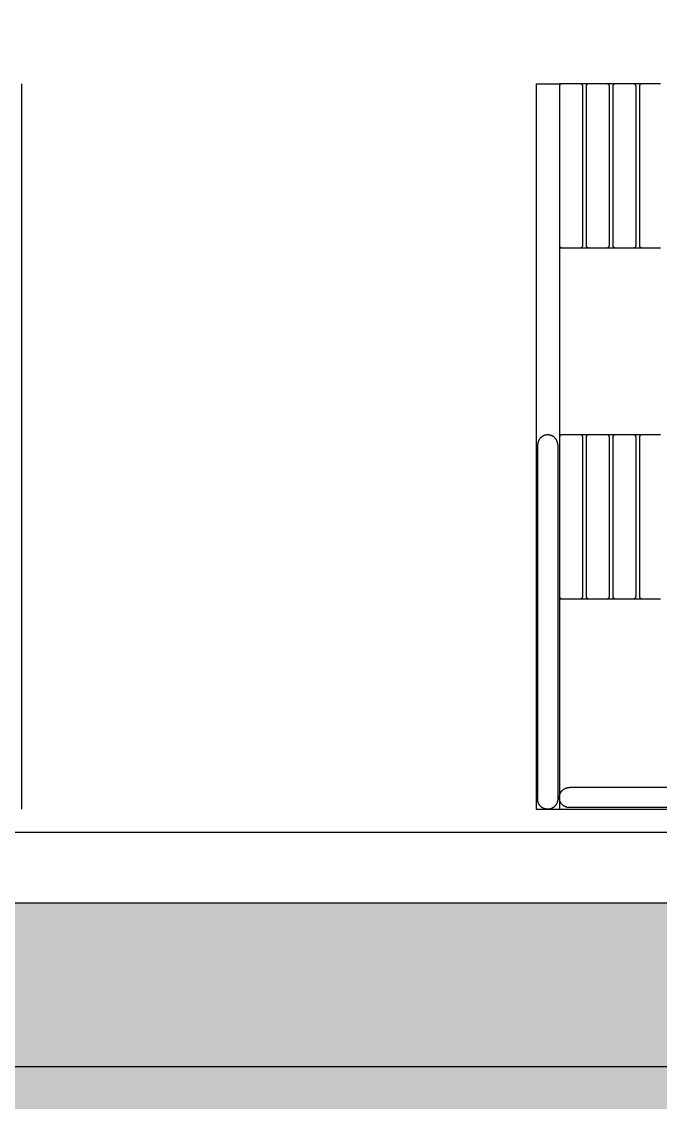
# Model space of a CAD drawing. Header units: millimetres. Extents: x -58335 to 291665, y -66693 to 213307.
# Drawn here: x 178304 to 179670, y -17328 to -15019 of the extents above; entities that cross this region are included whole.
import ezdxf

# ---------------------------------------------------------------- set-up
doc = ezdxf.new("R2010")
doc.units = ezdxf.units.MM
doc.header["$LTSCALE"] = 1000
for name, color, linetype in [('X-SITE$0$-MY-계획선', 253, 'Continuous'), ('X-SITE$0$-MY-녹지', 254, 'Continuous'), ('X-SITE$0$-MY-보조선', 253, 'Continuous'), ('X-SITE$0$-MY-시설선', 254, 'Continuous'), ('X-SITE$0$-MY-시설선 wood', 254, 'Continuous')]:
    doc.layers.add(name, color=color, linetype=linetype)
doc.linetypes.add('X-SITE$0$FENCELINE1', pattern='A,6.35,-2.54,[133,ltypeshp.shx,S=2.54,R=0,X=-2.54,Y=0],-2.54,25.4', length=36.83)
pattern_1 = [(0, (-29382.5, 14650.24), (317.5, 317.5), [158.75, -476.25]), (90, (-29303.13, 14570.87), (-317.5, 317.5), [158.75, -476.25])]

# ---------------------------------------------------------------- blocks, each defined once
blk = doc.blocks.new('X-SITE$0$GPSP-100')
at = {"layer": 'X-SITE$0$-MY-시설선'}
for points in [[(2724.2, 0), (2740.8, 0)], [(2781.2, 0), (2797.8, 0)], [(2838.2, 0), (2854.8, 0)], [(2895.2, 0), (2900, 0)], [(-2950, 0), (-2950, -750)], [(2950, 0), (2900, 0)], [(2900, 0), (2900, -4.8)], [(2950, 0), (2950, -750)], [(2900, -345.2), (2900, -350)], [(2740.8, -350), (2724.2, -350)], [(2797.8, -350), (2781.2, -350)], [(2854.8, -350), (2838.2, -350)], [(2900, -350), (2895.2, -350)], [(2900, -350), (2900, -750)], [(-2950, -750), (-2950, -1550)], [(2724.2, -750), (2740.8, -750)], [(2781.2, -750), (2797.8, -750)], [(2838.2, -750), (2854.8, -750)], [(2895.2, -750), (2900, -750)], [(2900, -750), (2900, -754.8)], [(2903.5, -771.5), (2903.5, -771), (2903.5, -770.5), (2903.5, -770.1), (2903.6, -769.6), (2903.6, -769.1), (2903.7, -768.6), (2903.8, -768.1), (2903.9, -767.6), (2904, -767.1), (2904.1, -766.6), (2904.2, -766.1), (2904.3, -765.6), (2904.5, -765.1), (2904.6, -764.6), (2904.8, -764.1), (2905, -763.6), (2905.2, -763.1), (2905.4, -762.6), (2905.7, -762.1), (2905.9, -761.6), (2906.1, -761.2), (2906.4, -760.7), (2906.7, -760.2), (2907, -759.8), (2907.3, -759.3), (2907.6, -758.8), (2907.9, -758.4), (2908.3, -758), (2908.6, -757.5), (2909, -757.1), (2909.4, -756.7), (2909.8, -756.3), (2910.2, -755.9), (2910.6, -755.6), (2911, -755.2), (2911.4, -754.8), (2911.9, -754.5), (2912.3, -754.2), (2912.7, -753.8), (2913.2, -753.5), (2913.7, -753.2), (2914.1, -752.9), (2914.6, -752.7), (2915.1, -752.4), (2915.6, -752.2), (2916.1, -751.9), (2916.5, -751.7), (2917, -751.5), (2917.5, -751.3), (2918, -751.2), (2918.5, -751), (2919, -750.8), (2919.5, -750.7), (2920, -750.6), (2920.5, -750.5), (2921, -750.4), (2921.5, -750.3), (2922, -750.2), (2922.5, -750.1), (2923, -750.1), (2923.5, -750.1), (2924, -750), (2924.5, -750), (2924.9, -750)], [(2925.5, -750), (2925.9, -750), (2926.4, -750), (2926.9, -750.1), (2927.4, -750.1), (2927.9, -750.2), (2928.4, -750.3), (2928.8, -750.3), (2929.3, -750.4), (2929.8, -750.5), (2930.3, -750.7), (2930.8, -750.8), (2931.3, -750.9), (2931.8, -751.1), (2932.3, -751.3), (2932.8, -751.5), (2933.3, -751.6), (2933.7, -751.9), (2934.2, -752.1), (2934.7, -752.3), (2935.2, -752.6), (2935.6, -752.8), (2936.1, -753.1), (2936.6, -753.4), (2937, -753.7), (2937.5, -754), (2937.9, -754.3), (2938.3, -754.6), (2938.8, -755), (2939.2, -755.3), (2939.6, -755.7), (2940, -756.1), (2940.4, -756.5), (2940.7, -756.9), (2941.1, -757.3), (2941.5, -757.7), (2941.8, -758.1), (2942.2, -758.5), (2942.5, -759), (2942.8, -759.4), (2943.1, -759.9), (2943.4, -760.3), (2943.6, -760.8), (2943.9, -761.3), (2944.2, -761.7), (2944.4, -762.2), (2944.6, -762.7), (2944.8, -763.2), (2945, -763.7), (2945.2, -764.2), (2945.4, -764.7), (2945.5, -765.2), (2945.7, -765.7), (2945.8, -766.2), (2945.9, -766.6), (2946.1, -767.1), (2946.1, -767.6), (2946.2, -768.1), (2946.3, -768.6), (2946.4, -769.1), (2946.4, -769.6), (2946.5, -770.1), (2946.5, -770.6), (2946.5, -771), (2946.5, -771.5)], [(2950, -750), (2950, -1550)], [(2903.5, -771.5), (2903.5, -771.5), (2903.5, -773.2), (2903.5, -778.5), (2903.5, -871.5)], [(2946.5, -771.5), (2946.5, -871.5)], [(2903.5, -871.5), (2903.5, -1428.5)], [(2946.5, -871.5), (2946.5, -1428.5)], [(2740.8, -1100), (2724.2, -1100)], [(2797.8, -1100), (2781.2, -1100)], [(2854.8, -1100), (2838.2, -1100)], [(2900, -1100), (2895.2, -1100)], [(2900, -1095.2), (2900, -1100)], [(2900, -1100), (2900, -1524.5)], [(2903.5, -1428.5), (2903.5, -1526.8), (2903.5, -1528.1), (2903.5, -1528.5), (2903.5, -1528.5)], [(2946.5, -1428.5), (2946.5, -1528.5)], [(1771.5, -1503.5), (2778.5, -1503.5)], [(2778.5, -1503.5), (2878.5, -1503.5)], [(2878.5, -1546.5), (2879, -1546.5), (2879.5, -1546.5), (2879.9, -1546.5), (2880.4, -1546.4), (2880.9, -1546.4), (2881.4, -1546.3), (2881.9, -1546.2), (2882.4, -1546.1), (2882.9, -1546), (2883.4, -1545.9), (2883.9, -1545.8), (2884.4, -1545.7), (2884.9, -1545.5), (2885.4, -1545.4), (2885.9, -1545.2), (2886.4, -1545), (2886.9, -1544.8), (2887.4, -1544.6), (2887.9, -1544.3), (2888.4, -1544.1), (2888.9, -1543.8), (2889.3, -1543.6), (2889.8, -1543.3), (2890.3, -1543), (2890.7, -1542.7), (2891.2, -1542.4), (2891.6, -1542), (2892.1, -1541.7), (2892.5, -1541.3), (2892.9, -1541), (2893.3, -1540.6), (2893.7, -1540.2), (2894.1, -1539.8), (2894.5, -1539.4), (2894.8, -1539), (2895.2, -1538.6), (2895.5, -1538.1), (2895.9, -1537.7), (2896.2, -1537.2), (2896.5, -1536.8), (2896.8, -1536.3), (2897.1, -1535.8), (2897.3, -1535.4), (2897.6, -1534.9), (2897.8, -1534.4), (2898.1, -1533.9), (2898.3, -1533.4), (2898.5, -1532.9), (2898.7, -1532.4), (2898.9, -1531.9), (2899, -1531.4), (2899.2, -1530.9), (2899.3, -1530.4), (2899.4, -1529.9), (2899.5, -1529.4), (2899.6, -1528.9), (2899.7, -1528.4), (2899.8, -1527.9), (2899.9, -1527.4), (2899.9, -1526.9), (2900, -1526.4), (2900, -1526), (2900, -1525.5), (2900, -1525), (2900, -1524.5), (2900, -1524), (2900, -1523.6), (2899.9, -1523.1), (2899.9, -1522.6), (2899.8, -1522.1), (2899.7, -1521.6), (2899.6, -1521.1), (2899.5, -1520.6), (2899.4, -1520.1), (2899.3, -1519.6), (2899.2, -1519.1), (2899, -1518.6), (2898.9, -1518.1), (2898.7, -1517.6), (2898.5, -1517.1), (2898.3, -1516.6), (2898.1, -1516.1), (2897.8, -1515.6), (2897.6, -1515.1), (2897.3, -1514.6), (2897.1, -1514.2), (2896.8, -1513.7), (2896.5, -1513.2), (2896.2, -1512.8), (2895.9, -1512.3), (2895.5, -1511.9), (2895.2, -1511.4), (2894.8, -1511), (2894.5, -1510.6), (2894.1, -1510.2), (2893.7, -1509.8), (2893.3, -1509.4), (2892.9, -1509), (2892.5, -1508.7), (2892.1, -1508.3), (2891.6, -1508), (2891.2, -1507.6), (2890.7, -1507.3), (2890.3, -1507), (2889.8, -1506.7), (2889.3, -1506.4), (2888.9, -1506.2), (2888.4, -1505.9), (2887.9, -1505.7), (2887.4, -1505.4), (2886.9, -1505.2), (2886.4, -1505), (2885.9, -1504.8), (2885.4, -1504.6), (2884.9, -1504.5), (2884.4, -1504.3), (2883.9, -1504.2), (2883.4, -1504.1), (2882.9, -1504), (2882.4, -1503.9), (2881.9, -1503.8), (2881.4, -1503.7), (2880.9, -1503.6), (2880.4, -1503.6), (2879.9, -1503.5), (2879.5, -1503.5), (2879, -1503.5), (2878.5, -1503.5)], [(1771.5, -1546.5), (2778.5, -1546.5)], [(2778.5, -1546.5), (2876.8, -1546.5), (2878.1, -1546.5), (2878.5, -1546.5), (2878.5, -1546.5)], [(2900, -1525.5), (2900, -1550)], [(2903.5, -1528.5), (2903.5, -1529), (2903.5, -1529.5), (2903.5, -1529.9), (2903.6, -1530.4), (2903.6, -1530.9), (2903.7, -1531.4), (2903.8, -1531.9), (2903.9, -1532.4), (2904, -1532.9), (2904.1, -1533.4), (2904.2, -1533.9), (2904.3, -1534.4), (2904.5, -1534.9), (2904.6, -1535.4), (2904.8, -1535.9), (2905, -1536.4), (2905.2, -1536.9), (2905.4, -1537.4), (2905.7, -1537.9), (2905.9, -1538.4), (2906.2, -1538.9), (2906.4, -1539.3), (2906.7, -1539.8), (2907, -1540.3), (2907.3, -1540.7), (2907.6, -1541.2), (2908, -1541.6), (2908.3, -1542.1), (2908.7, -1542.5), (2909, -1542.9), (2909.4, -1543.3), (2909.8, -1543.7), (2910.2, -1544.1), (2910.6, -1544.5), (2911, -1544.8), (2911.4, -1545.2), (2911.9, -1545.5), (2912.3, -1545.9), (2912.8, -1546.2), (2913.2, -1546.5), (2913.7, -1546.8), (2914.2, -1547.1), (2914.6, -1547.3), (2915.1, -1547.6), (2915.6, -1547.8), (2916.1, -1548.1), (2916.6, -1548.3), (2917.1, -1548.5), (2917.6, -1548.7), (2918.1, -1548.9), (2918.6, -1549), (2919.1, -1549.2), (2919.6, -1549.3), (2920.1, -1549.4), (2920.6, -1549.5), (2921.1, -1549.6), (2921.6, -1549.7), (2922.1, -1549.8), (2922.6, -1549.9), (2923.1, -1549.9), (2923.6, -1550), (2924, -1550), (2924.5, -1550), (2925, -1550), (2925.5, -1550), (2926, -1550), (2926.4, -1550), (2926.9, -1549.9), (2927.4, -1549.9), (2927.9, -1549.8), (2928.4, -1549.7), (2928.9, -1549.6), (2929.4, -1549.5), (2929.9, -1549.4), (2930.4, -1549.3), (2930.9, -1549.2), (2931.4, -1549), (2931.9, -1548.9), (2932.4, -1548.7), (2932.9, -1548.5), (2933.4, -1548.3), (2933.9, -1548.1), (2934.4, -1547.8), (2934.9, -1547.6), (2935.4, -1547.3), (2935.8, -1547.1), (2936.3, -1546.8), (2936.8, -1546.5), (2937.2, -1546.2), (2937.7, -1545.9), (2938.1, -1545.5), (2938.6, -1545.2), (2939, -1544.8), (2939.4, -1544.5), (2939.8, -1544.1), (2940.2, -1543.7), (2940.6, -1543.3), (2941, -1542.9), (2941.3, -1542.5), (2941.7, -1542.1), (2942, -1541.6), (2942.4, -1541.2), (2942.7, -1540.7), (2943, -1540.3), (2943.3, -1539.8), (2943.6, -1539.3), (2943.8, -1538.9), (2944.1, -1538.4), (2944.3, -1537.9), (2944.6, -1537.4), (2944.8, -1536.9), (2945, -1536.4), (2945.2, -1535.9), (2945.4, -1535.4), (2945.5, -1534.9), (2945.7, -1534.4), (2945.8, -1533.9), (2945.9, -1533.4), (2946, -1532.9), (2946.1, -1532.4), (2946.2, -1531.9), (2946.3, -1531.4), (2946.4, -1530.9), (2946.4, -1530.4), (2946.5, -1529.9), (2946.5, -1529.5), (2946.5, -1529), (2946.5, -1528.5)], [(2900, -1550), (400, -1550)], [(2924.5, -1550), (2900, -1550)], [(2950, -1550), (2925.5, -1550)]]:
    blk.add_lwpolyline(points, dxfattribs=at)
at = {"layer": 'X-SITE$0$-MY-시설선 wood'}
for points in [[(2684, 0), (2724, 0)], [(2724, 0), (2724.1, 0), (2724.2, 0), (2724.3, 0), (2724.4, 0), (2724.6, 0), (2724.7, 0), (2724.8, -0.1), (2724.9, -0.1), (2725, -0.1), (2725.1, -0.1), (2725.3, -0.2), (2725.4, -0.2), (2725.5, -0.2), (2725.6, -0.3), (2725.7, -0.3), (2725.8, -0.4), (2726, -0.4), (2726.1, -0.4), (2726.2, -0.5), (2726.3, -0.6), (2726.4, -0.6), (2726.5, -0.7), (2726.6, -0.7), (2726.7, -0.8), (2726.8, -0.9), (2726.9, -1), (2727.1, -1), (2727.2, -1.1), (2727.3, -1.2), (2727.3, -1.3), (2727.4, -1.4), (2727.5, -1.5), (2727.6, -1.6), (2727.7, -1.7), (2727.8, -1.7), (2727.9, -1.8), (2728, -1.9), (2728, -2.1), (2728.1, -2.2), (2728.2, -2.3), (2728.3, -2.4), (2728.3, -2.5), (2728.4, -2.6), (2728.4, -2.7), (2728.5, -2.8), (2728.6, -2.9), (2728.6, -3), (2728.6, -3.2), (2728.7, -3.3), (2728.7, -3.4), (2728.8, -3.5), (2728.8, -3.6), (2728.8, -3.7), (2728.9, -3.9), (2728.9, -4), (2728.9, -4.1), (2728.9, -4.2), (2729, -4.3), (2729, -4.4), (2729, -4.6), (2729, -4.7), (2729, -4.8), (2729, -4.9), (2729, -5)], [(2736, -5), (2736, -4.9), (2736, -4.8), (2736, -4.7), (2736, -4.6), (2736, -4.4), (2736, -4.3), (2736.1, -4.2), (2736.1, -4.1), (2736.1, -4), (2736.1, -3.9), (2736.2, -3.7), (2736.2, -3.6), (2736.2, -3.5), (2736.3, -3.4), (2736.3, -3.3), (2736.4, -3.2), (2736.4, -3), (2736.4, -2.9), (2736.5, -2.8), (2736.6, -2.7), (2736.6, -2.6), (2736.7, -2.5), (2736.7, -2.4), (2736.8, -2.3), (2736.9, -2.2), (2737, -2.1), (2737, -1.9), (2737.1, -1.8), (2737.2, -1.7), (2737.3, -1.7), (2737.4, -1.6), (2737.5, -1.5), (2737.6, -1.4), (2737.7, -1.3), (2737.7, -1.2), (2737.8, -1.1), (2737.9, -1), (2738.1, -1), (2738.2, -0.9), (2738.3, -0.8), (2738.4, -0.7), (2738.5, -0.7), (2738.6, -0.6), (2738.7, -0.6), (2738.8, -0.5), (2738.9, -0.4), (2739, -0.4), (2739.2, -0.4), (2739.3, -0.3), (2739.4, -0.3), (2739.5, -0.2), (2739.6, -0.2), (2739.7, -0.2), (2739.9, -0.1), (2740, -0.1), (2740.1, -0.1), (2740.2, -0.1), (2740.3, 0), (2740.4, 0), (2740.6, 0), (2740.7, 0), (2740.8, 0), (2740.9, 0), (2741, 0)], [(2741, 0), (2781, 0)], [(2781, 0), (2781.1, 0), (2781.2, 0), (2781.3, 0), (2781.4, 0), (2781.6, 0), (2781.7, 0), (2781.8, -0.1), (2781.9, -0.1), (2782, -0.1), (2782.1, -0.1), (2782.3, -0.2), (2782.4, -0.2), (2782.5, -0.2), (2782.6, -0.3), (2782.7, -0.3), (2782.8, -0.4), (2783, -0.4), (2783.1, -0.4), (2783.2, -0.5), (2783.3, -0.6), (2783.4, -0.6), (2783.5, -0.7), (2783.6, -0.7), (2783.7, -0.8), (2783.8, -0.9), (2783.9, -1), (2784.1, -1), (2784.2, -1.1), (2784.3, -1.2), (2784.3, -1.3), (2784.4, -1.4), (2784.5, -1.5), (2784.6, -1.6), (2784.7, -1.7), (2784.8, -1.7), (2784.9, -1.8), (2785, -1.9), (2785, -2.1), (2785.1, -2.2), (2785.2, -2.3), (2785.3, -2.4), (2785.3, -2.5), (2785.4, -2.6), (2785.4, -2.7), (2785.5, -2.8), (2785.6, -2.9), (2785.6, -3), (2785.6, -3.2), (2785.7, -3.3), (2785.7, -3.4), (2785.8, -3.5), (2785.8, -3.6), (2785.8, -3.7), (2785.9, -3.9), (2785.9, -4), (2785.9, -4.1), (2785.9, -4.2), (2786, -4.3), (2786, -4.4), (2786, -4.6), (2786, -4.7), (2786, -4.8), (2786, -4.9), (2786, -5)], [(2793, -5), (2793, -4.9), (2793, -4.8), (2793, -4.7), (2793, -4.6), (2793, -4.4), (2793, -4.3), (2793.1, -4.2), (2793.1, -4.1), (2793.1, -4), (2793.1, -3.9), (2793.2, -3.7), (2793.2, -3.6), (2793.2, -3.5), (2793.3, -3.4), (2793.3, -3.3), (2793.4, -3.2), (2793.4, -3), (2793.4, -2.9), (2793.5, -2.8), (2793.6, -2.7), (2793.6, -2.6), (2793.7, -2.5), (2793.7, -2.4), (2793.8, -2.3), (2793.9, -2.2), (2794, -2.1), (2794, -1.9), (2794.1, -1.8), (2794.2, -1.7), (2794.3, -1.7), (2794.4, -1.6), (2794.5, -1.5), (2794.6, -1.4), (2794.7, -1.3), (2794.7, -1.2), (2794.8, -1.1), (2794.9, -1), (2795.1, -1), (2795.2, -0.9), (2795.3, -0.8), (2795.4, -0.7), (2795.5, -0.7), (2795.6, -0.6), (2795.7, -0.6), (2795.8, -0.5), (2795.9, -0.4), (2796, -0.4), (2796.2, -0.4), (2796.3, -0.3), (2796.4, -0.3), (2796.5, -0.2), (2796.6, -0.2), (2796.7, -0.2), (2796.9, -0.1), (2797, -0.1), (2797.1, -0.1), (2797.2, -0.1), (2797.3, 0), (2797.4, 0), (2797.6, 0), (2797.7, 0), (2797.8, 0), (2797.9, 0), (2798, 0)], [(2798, 0), (2838, 0)], [(2838, 0), (2838.1, 0), (2838.2, 0), (2838.3, 0), (2838.4, 0), (2838.6, 0), (2838.7, 0), (2838.8, -0.1), (2838.9, -0.1), (2839, -0.1), (2839.1, -0.1), (2839.3, -0.2), (2839.4, -0.2), (2839.5, -0.2), (2839.6, -0.3), (2839.7, -0.3), (2839.8, -0.4), (2840, -0.4), (2840.1, -0.4), (2840.2, -0.5), (2840.3, -0.6), (2840.4, -0.6), (2840.5, -0.7), (2840.6, -0.7), (2840.7, -0.8), (2840.8, -0.9), (2840.9, -1), (2841.1, -1), (2841.2, -1.1), (2841.3, -1.2), (2841.3, -1.3), (2841.4, -1.4), (2841.5, -1.5), (2841.6, -1.6), (2841.7, -1.7), (2841.8, -1.7), (2841.9, -1.8), (2842, -1.9), (2842, -2.1), (2842.1, -2.2), (2842.2, -2.3), (2842.3, -2.4), (2842.3, -2.5), (2842.4, -2.6), (2842.4, -2.7), (2842.5, -2.8), (2842.6, -2.9), (2842.6, -3), (2842.6, -3.2), (2842.7, -3.3), (2842.7, -3.4), (2842.8, -3.5), (2842.8, -3.6), (2842.8, -3.7), (2842.9, -3.9), (2842.9, -4), (2842.9, -4.1), (2842.9, -4.2), (2843, -4.3), (2843, -4.4), (2843, -4.6), (2843, -4.7), (2843, -4.8), (2843, -4.9), (2843, -5)], [(2850, -5), (2850, -4.9), (2850, -4.8), (2850, -4.7), (2850, -4.6), (2850, -4.4), (2850, -4.3), (2850.1, -4.2), (2850.1, -4.1), (2850.1, -4), (2850.1, -3.9), (2850.2, -3.7), (2850.2, -3.6), (2850.2, -3.5), (2850.3, -3.4), (2850.3, -3.3), (2850.4, -3.2), (2850.4, -3), (2850.4, -2.9), (2850.5, -2.8), (2850.6, -2.7), (2850.6, -2.6), (2850.7, -2.5), (2850.7, -2.4), (2850.8, -2.3), (2850.9, -2.2), (2851, -2.1), (2851, -1.9), (2851.1, -1.8), (2851.2, -1.7), (2851.3, -1.7), (2851.4, -1.6), (2851.5, -1.5), (2851.6, -1.4), (2851.7, -1.3), (2851.7, -1.2), (2851.8, -1.1), (2851.9, -1), (2852.1, -1), (2852.2, -0.9), (2852.3, -0.8), (2852.4, -0.7), (2852.5, -0.7), (2852.6, -0.6), (2852.7, -0.6), (2852.8, -0.5), (2852.9, -0.4), (2853, -0.4), (2853.2, -0.4), (2853.3, -0.3), (2853.4, -0.3), (2853.5, -0.2), (2853.6, -0.2), (2853.7, -0.2), (2853.9, -0.1), (2854, -0.1), (2854.1, -0.1), (2854.2, -0.1), (2854.3, 0), (2854.4, 0), (2854.6, 0), (2854.7, 0), (2854.8, 0), (2854.9, 0), (2855, 0)], [(2855, 0), (2895, 0)], [(2895, 0), (2895.1, 0), (2895.2, 0), (2895.3, 0), (2895.4, 0), (2895.6, 0), (2895.7, 0), (2895.8, -0.1), (2895.9, -0.1), (2896, -0.1), (2896.1, -0.1), (2896.3, -0.2), (2896.4, -0.2), (2896.5, -0.2), (2896.6, -0.3), (2896.7, -0.3), (2896.8, -0.4), (2897, -0.4), (2897.1, -0.4), (2897.2, -0.5), (2897.3, -0.6), (2897.4, -0.6), (2897.5, -0.7), (2897.6, -0.7), (2897.7, -0.8), (2897.8, -0.9), (2897.9, -1), (2898.1, -1), (2898.2, -1.1), (2898.3, -1.2), (2898.3, -1.3), (2898.4, -1.4), (2898.5, -1.5), (2898.6, -1.6), (2898.7, -1.7), (2898.8, -1.7), (2898.9, -1.8), (2899, -1.9), (2899, -2.1), (2899.1, -2.2), (2899.2, -2.3), (2899.3, -2.4), (2899.3, -2.5), (2899.4, -2.6), (2899.4, -2.7), (2899.5, -2.8), (2899.6, -2.9), (2899.6, -3), (2899.6, -3.2), (2899.7, -3.3), (2899.7, -3.4), (2899.8, -3.5), (2899.8, -3.6), (2899.8, -3.7), (2899.9, -3.9), (2899.9, -4), (2899.9, -4.1), (2899.9, -4.2), (2900, -4.3), (2900, -4.4), (2900, -4.6), (2900, -4.7), (2900, -4.8), (2900, -4.9), (2900, -5)], [(2729, -5), (2729, -345)], [(2736, -345), (2736, -5)], [(2786, -5), (2786, -345)], [(2793, -345), (2793, -5)], [(2843, -5), (2843, -345)], [(2850, -345), (2850, -5)], [(2900, -5), (2900, -345)], [(2729, -345), (2729, -345.1), (2729, -345.2), (2729, -345.3), (2729, -345.4), (2729, -345.6), (2729, -345.7), (2728.9, -345.8), (2728.9, -345.9), (2728.9, -346), (2728.9, -346.1), (2728.8, -346.3), (2728.8, -346.4), (2728.8, -346.5), (2728.7, -346.6), (2728.7, -346.7), (2728.6, -346.8), (2728.6, -347), (2728.6, -347.1), (2728.5, -347.2), (2728.4, -347.3), (2728.4, -347.4), (2728.3, -347.5), (2728.3, -347.6), (2728.2, -347.7), (2728.1, -347.8), (2728, -347.9), (2728, -348.1), (2727.9, -348.2), (2727.8, -348.3), (2727.7, -348.3), (2727.6, -348.4), (2727.5, -348.5), (2727.4, -348.6), (2727.3, -348.7), (2727.3, -348.8), (2727.2, -348.9), (2727.1, -349), (2726.9, -349), (2726.8, -349.1), (2726.7, -349.2), (2726.6, -349.3), (2726.5, -349.3), (2726.4, -349.4), (2726.3, -349.4), (2726.2, -349.5), (2726.1, -349.6), (2726, -349.6), (2725.8, -349.6), (2725.7, -349.7), (2725.6, -349.7), (2725.5, -349.8), (2725.4, -349.8), (2725.3, -349.8), (2725.1, -349.9), (2725, -349.9), (2724.9, -349.9), (2724.8, -349.9), (2724.7, -350), (2724.6, -350), (2724.4, -350), (2724.3, -350), (2724.2, -350), (2724.1, -350), (2724, -350)], [(2741, -350), (2740.9, -350), (2740.8, -350), (2740.7, -350), (2740.6, -350), (2740.4, -350), (2740.3, -350), (2740.2, -349.9), (2740.1, -349.9), (2740, -349.9), (2739.9, -349.9), (2739.7, -349.8), (2739.6, -349.8), (2739.5, -349.8), (2739.4, -349.7), (2739.3, -349.7), (2739.2, -349.6), (2739, -349.6), (2738.9, -349.6), (2738.8, -349.5), (2738.7, -349.4), (2738.6, -349.4), (2738.5, -349.3), (2738.4, -349.3), (2738.3, -349.2), (2738.2, -349.1), (2738.1, -349), (2737.9, -349), (2737.8, -348.9), (2737.7, -348.8), (2737.7, -348.7), (2737.6, -348.6), (2737.5, -348.5), (2737.4, -348.4), (2737.3, -348.3), (2737.2, -348.3), (2737.1, -348.2), (2737, -348.1), (2737, -347.9), (2736.9, -347.8), (2736.8, -347.7), (2736.7, -347.6), (2736.7, -347.5), (2736.6, -347.4), (2736.6, -347.3), (2736.5, -347.2), (2736.4, -347.1), (2736.4, -347), (2736.4, -346.8), (2736.3, -346.7), (2736.3, -346.6), (2736.2, -346.5), (2736.2, -346.4), (2736.2, -346.3), (2736.1, -346.1), (2736.1, -346), (2736.1, -345.9), (2736.1, -345.8), (2736, -345.7), (2736, -345.6), (2736, -345.4), (2736, -345.3), (2736, -345.2), (2736, -345.1), (2736, -345)], [(2786, -345), (2786, -345.1), (2786, -345.2), (2786, -345.3), (2786, -345.4), (2786, -345.6), (2786, -345.7), (2785.9, -345.8), (2785.9, -345.9), (2785.9, -346), (2785.9, -346.1), (2785.8, -346.3), (2785.8, -346.4), (2785.8, -346.5), (2785.7, -346.6), (2785.7, -346.7), (2785.6, -346.8), (2785.6, -347), (2785.6, -347.1), (2785.5, -347.2), (2785.4, -347.3), (2785.4, -347.4), (2785.3, -347.5), (2785.3, -347.6), (2785.2, -347.7), (2785.1, -347.8), (2785, -347.9), (2785, -348.1), (2784.9, -348.2), (2784.8, -348.3), (2784.7, -348.3), (2784.6, -348.4), (2784.5, -348.5), (2784.4, -348.6), (2784.3, -348.7), (2784.3, -348.8), (2784.2, -348.9), (2784.1, -349), (2783.9, -349), (2783.8, -349.1), (2783.7, -349.2), (2783.6, -349.3), (2783.5, -349.3), (2783.4, -349.4), (2783.3, -349.4), (2783.2, -349.5), (2783.1, -349.6), (2783, -349.6), (2782.8, -349.6), (2782.7, -349.7), (2782.6, -349.7), (2782.5, -349.8), (2782.4, -349.8), (2782.3, -349.8), (2782.1, -349.9), (2782, -349.9), (2781.9, -349.9), (2781.8, -349.9), (2781.7, -350), (2781.6, -350), (2781.4, -350), (2781.3, -350), (2781.2, -350), (2781.1, -350), (2781, -350)], [(2798, -350), (2797.9, -350), (2797.8, -350), (2797.7, -350), (2797.6, -350), (2797.4, -350), (2797.3, -350), (2797.2, -349.9), (2797.1, -349.9), (2797, -349.9), (2796.9, -349.9), (2796.7, -349.8), (2796.6, -349.8), (2796.5, -349.8), (2796.4, -349.7), (2796.3, -349.7), (2796.2, -349.6), (2796, -349.6), (2795.9, -349.6), (2795.8, -349.5), (2795.7, -349.4), (2795.6, -349.4), (2795.5, -349.3), (2795.4, -349.3), (2795.3, -349.2), (2795.2, -349.1), (2795.1, -349), (2794.9, -349), (2794.8, -348.9), (2794.7, -348.8), (2794.7, -348.7), (2794.6, -348.6), (2794.5, -348.5), (2794.4, -348.4), (2794.3, -348.3), (2794.2, -348.3), (2794.1, -348.2), (2794, -348.1), (2794, -347.9), (2793.9, -347.8), (2793.8, -347.7), (2793.7, -347.6), (2793.7, -347.5), (2793.6, -347.4), (2793.6, -347.3), (2793.5, -347.2), (2793.4, -347.1), (2793.4, -347), (2793.4, -346.8), (2793.3, -346.7), (2793.3, -346.6), (2793.2, -346.5), (2793.2, -346.4), (2793.2, -346.3), (2793.1, -346.1), (2793.1, -346), (2793.1, -345.9), (2793.1, -345.8), (2793, -345.7), (2793, -345.6), (2793, -345.4), (2793, -345.3), (2793, -345.2), (2793, -345.1), (2793, -345)], [(2843, -345), (2843, -345.1), (2843, -345.2), (2843, -345.3), (2843, -345.4), (2843, -345.6), (2843, -345.7), (2842.9, -345.8), (2842.9, -345.9), (2842.9, -346), (2842.9, -346.1), (2842.8, -346.3), (2842.8, -346.4), (2842.8, -346.5), (2842.7, -346.6), (2842.7, -346.7), (2842.6, -346.8), (2842.6, -347), (2842.6, -347.1), (2842.5, -347.2), (2842.4, -347.3), (2842.4, -347.4), (2842.3, -347.5), (2842.3, -347.6), (2842.2, -347.7), (2842.1, -347.8), (2842, -347.9), (2842, -348.1), (2841.9, -348.2), (2841.8, -348.3), (2841.7, -348.3), (2841.6, -348.4), (2841.5, -348.5), (2841.4, -348.6), (2841.3, -348.7), (2841.3, -348.8), (2841.2, -348.9), (2841.1, -349), (2840.9, -349), (2840.8, -349.1), (2840.7, -349.2), (2840.6, -349.3), (2840.5, -349.3), (2840.4, -349.4), (2840.3, -349.4), (2840.2, -349.5), (2840.1, -349.6), (2840, -349.6), (2839.8, -349.6), (2839.7, -349.7), (2839.6, -349.7), (2839.5, -349.8), (2839.4, -349.8), (2839.3, -349.8), (2839.1, -349.9), (2839, -349.9), (2838.9, -349.9), (2838.8, -349.9), (2838.7, -350), (2838.6, -350), (2838.4, -350), (2838.3, -350), (2838.2, -350), (2838.1, -350), (2838, -350)], [(2855, -350), (2854.9, -350), (2854.8, -350), (2854.7, -350), (2854.6, -350), (2854.4, -350), (2854.3, -350), (2854.2, -349.9), (2854.1, -349.9), (2854, -349.9), (2853.9, -349.9), (2853.7, -349.8), (2853.6, -349.8), (2853.5, -349.8), (2853.4, -349.7), (2853.3, -349.7), (2853.2, -349.6), (2853, -349.6), (2852.9, -349.6), (2852.8, -349.5), (2852.7, -349.4), (2852.6, -349.4), (2852.5, -349.3), (2852.4, -349.3), (2852.3, -349.2), (2852.2, -349.1), (2852.1, -349), (2851.9, -349), (2851.8, -348.9), (2851.7, -348.8), (2851.7, -348.7), (2851.6, -348.6), (2851.5, -348.5), (2851.4, -348.4), (2851.3, -348.3), (2851.2, -348.3), (2851.1, -348.2), (2851, -348.1), (2851, -347.9), (2850.9, -347.8), (2850.8, -347.7), (2850.7, -347.6), (2850.7, -347.5), (2850.6, -347.4), (2850.6, -347.3), (2850.5, -347.2), (2850.4, -347.1), (2850.4, -347), (2850.4, -346.8), (2850.3, -346.7), (2850.3, -346.6), (2850.2, -346.5), (2850.2, -346.4), (2850.2, -346.3), (2850.1, -346.1), (2850.1, -346), (2850.1, -345.9), (2850.1, -345.8), (2850, -345.7), (2850, -345.6), (2850, -345.4), (2850, -345.3), (2850, -345.2), (2850, -345.1), (2850, -345)], [(2900, -345), (2900, -345.1), (2900, -345.2), (2900, -345.3), (2900, -345.4), (2900, -345.6), (2900, -345.7), (2899.9, -345.8), (2899.9, -345.9), (2899.9, -346), (2899.9, -346.1), (2899.8, -346.3), (2899.8, -346.4), (2899.8, -346.5), (2899.7, -346.6), (2899.7, -346.7), (2899.6, -346.8), (2899.6, -347), (2899.6, -347.1), (2899.5, -347.2), (2899.4, -347.3), (2899.4, -347.4), (2899.3, -347.5), (2899.3, -347.6), (2899.2, -347.7), (2899.1, -347.8), (2899, -347.9), (2899, -348.1), (2898.9, -348.2), (2898.8, -348.3), (2898.7, -348.3), (2898.6, -348.4), (2898.5, -348.5), (2898.4, -348.6), (2898.3, -348.7), (2898.3, -348.8), (2898.2, -348.9), (2898.1, -349), (2897.9, -349), (2897.8, -349.1), (2897.7, -349.2), (2897.6, -349.3), (2897.5, -349.3), (2897.4, -349.4), (2897.3, -349.4), (2897.2, -349.5), (2897.1, -349.6), (2897, -349.6), (2896.8, -349.6), (2896.7, -349.7), (2896.6, -349.7), (2896.5, -349.8), (2896.4, -349.8), (2896.3, -349.8), (2896.1, -349.9), (2896, -349.9), (2895.9, -349.9), (2895.8, -349.9), (2895.7, -350), (2895.6, -350), (2895.4, -350), (2895.3, -350), (2895.2, -350), (2895.1, -350), (2895, -350)], [(2724, -350), (2684, -350)], [(2781, -350), (2741, -350)], [(2838, -350), (2798, -350)], [(2895, -350), (2855, -350)], [(2684, -750), (2724, -750)], [(2724, -750), (2724.1, -750), (2724.2, -750), (2724.3, -750), (2724.4, -750), (2724.6, -750), (2724.7, -750), (2724.8, -750.1), (2724.9, -750.1), (2725, -750.1), (2725.1, -750.1), (2725.3, -750.2), (2725.4, -750.2), (2725.5, -750.2), (2725.6, -750.3), (2725.7, -750.3), (2725.8, -750.4), (2726, -750.4), (2726.1, -750.4), (2726.2, -750.5), (2726.3, -750.6), (2726.4, -750.6), (2726.5, -750.7), (2726.6, -750.7), (2726.7, -750.8), (2726.8, -750.9), (2726.9, -751), (2727.1, -751), (2727.2, -751.1), (2727.3, -751.2), (2727.3, -751.3), (2727.4, -751.4), (2727.5, -751.5), (2727.6, -751.6), (2727.7, -751.7), (2727.8, -751.7), (2727.9, -751.8), (2728, -751.9), (2728, -752.1), (2728.1, -752.2), (2728.2, -752.3), (2728.3, -752.4), (2728.3, -752.5), (2728.4, -752.6), (2728.4, -752.7), (2728.5, -752.8), (2728.6, -752.9), (2728.6, -753), (2728.6, -753.2), (2728.7, -753.3), (2728.7, -753.4), (2728.8, -753.5), (2728.8, -753.6), (2728.8, -753.7), (2728.9, -753.9), (2728.9, -754), (2728.9, -754.1), (2728.9, -754.2), (2729, -754.3), (2729, -754.4), (2729, -754.6), (2729, -754.7), (2729, -754.8), (2729, -754.9), (2729, -755)], [(2729, -755), (2729, -1095)], [(2736, -755), (2736, -754.9), (2736, -754.8), (2736, -754.7), (2736, -754.6), (2736, -754.4), (2736, -754.3), (2736.1, -754.2), (2736.1, -754.1), (2736.1, -754), (2736.1, -753.9), (2736.2, -753.7), (2736.2, -753.6), (2736.2, -753.5), (2736.3, -753.4), (2736.3, -753.3), (2736.4, -753.2), (2736.4, -753), (2736.4, -752.9), (2736.5, -752.8), (2736.6, -752.7), (2736.6, -752.6), (2736.7, -752.5), (2736.7, -752.4), (2736.8, -752.3), (2736.9, -752.2), (2737, -752.1), (2737, -751.9), (2737.1, -751.8), (2737.2, -751.7), (2737.3, -751.7), (2737.4, -751.6), (2737.5, -751.5), (2737.6, -751.4), (2737.7, -751.3), (2737.7, -751.2), (2737.8, -751.1), (2737.9, -751), (2738.1, -751), (2738.2, -750.9), (2738.3, -750.8), (2738.4, -750.7), (2738.5, -750.7), (2738.6, -750.6), (2738.7, -750.6), (2738.8, -750.5), (2738.9, -750.4), (2739, -750.4), (2739.2, -750.4), (2739.3, -750.3), (2739.4, -750.3), (2739.5, -750.2), (2739.6, -750.2), (2739.7, -750.2), (2739.9, -750.1), (2740, -750.1), (2740.1, -750.1), (2740.2, -750.1), (2740.3, -750), (2740.4, -750), (2740.6, -750), (2740.7, -750), (2740.8, -750), (2740.9, -750), (2741, -750)], [(2736, -1095), (2736, -755)], [(2741, -750), (2781, -750)], [(2781, -750), (2781.1, -750), (2781.2, -750), (2781.3, -750), (2781.4, -750), (2781.6, -750), (2781.7, -750), (2781.8, -750.1), (2781.9, -750.1), (2782, -750.1), (2782.1, -750.1), (2782.3, -750.2), (2782.4, -750.2), (2782.5, -750.2), (2782.6, -750.3), (2782.7, -750.3), (2782.8, -750.4), (2783, -750.4), (2783.1, -750.4), (2783.2, -750.5), (2783.3, -750.6), (2783.4, -750.6), (2783.5, -750.7), (2783.6, -750.7), (2783.7, -750.8), (2783.8, -750.9), (2783.9, -751), (2784.1, -751), (2784.2, -751.1), (2784.3, -751.2), (2784.3, -751.3), (2784.4, -751.4), (2784.5, -751.5), (2784.6, -751.6), (2784.7, -751.7), (2784.8, -751.7), (2784.9, -751.8), (2785, -751.9), (2785, -752.1), (2785.1, -752.2), (2785.2, -752.3), (2785.3, -752.4), (2785.3, -752.5), (2785.4, -752.6), (2785.4, -752.7), (2785.5, -752.8), (2785.6, -752.9), (2785.6, -753), (2785.6, -753.2), (2785.7, -753.3), (2785.7, -753.4), (2785.8, -753.5), (2785.8, -753.6), (2785.8, -753.7), (2785.9, -753.9), (2785.9, -754), (2785.9, -754.1), (2785.9, -754.2), (2786, -754.3), (2786, -754.4), (2786, -754.6), (2786, -754.7), (2786, -754.8), (2786, -754.9), (2786, -755)], [(2786, -755), (2786, -1095)], [(2793, -755), (2793, -754.9), (2793, -754.8), (2793, -754.7), (2793, -754.6), (2793, -754.4), (2793, -754.3), (2793.1, -754.2), (2793.1, -754.1), (2793.1, -754), (2793.1, -753.9), (2793.2, -753.7), (2793.2, -753.6), (2793.2, -753.5), (2793.3, -753.4), (2793.3, -753.3), (2793.4, -753.2), (2793.4, -753), (2793.4, -752.9), (2793.5, -752.8), (2793.6, -752.7), (2793.6, -752.6), (2793.7, -752.5), (2793.7, -752.4), (2793.8, -752.3), (2793.9, -752.2), (2794, -752.1), (2794, -751.9), (2794.1, -751.8), (2794.2, -751.7), (2794.3, -751.7), (2794.4, -751.6), (2794.5, -751.5), (2794.6, -751.4), (2794.7, -751.3), (2794.7, -751.2), (2794.8, -751.1), (2794.9, -751), (2795.1, -751), (2795.2, -750.9), (2795.3, -750.8), (2795.4, -750.7), (2795.5, -750.7), (2795.6, -750.6), (2795.7, -750.6), (2795.8, -750.5), (2795.9, -750.4), (2796, -750.4), (2796.2, -750.4), (2796.3, -750.3), (2796.4, -750.3), (2796.5, -750.2), (2796.6, -750.2), (2796.7, -750.2), (2796.9, -750.1), (2797, -750.1), (2797.1, -750.1), (2797.2, -750.1), (2797.3, -750), (2797.4, -750), (2797.6, -750), (2797.7, -750), (2797.8, -750), (2797.9, -750), (2798, -750)], [(2793, -1095), (2793, -755)], [(2798, -750), (2838, -750)], [(2838, -750), (2838.1, -750), (2838.2, -750), (2838.3, -750), (2838.4, -750), (2838.6, -750), (2838.7, -750), (2838.8, -750.1), (2838.9, -750.1), (2839, -750.1), (2839.1, -750.1), (2839.3, -750.2), (2839.4, -750.2), (2839.5, -750.2), (2839.6, -750.3), (2839.7, -750.3), (2839.8, -750.4), (2840, -750.4), (2840.1, -750.4), (2840.2, -750.5), (2840.3, -750.6), (2840.4, -750.6), (2840.5, -750.7), (2840.6, -750.7), (2840.7, -750.8), (2840.8, -750.9), (2840.9, -751), (2841.1, -751), (2841.2, -751.1), (2841.3, -751.2), (2841.3, -751.3), (2841.4, -751.4), (2841.5, -751.5), (2841.6, -751.6), (2841.7, -751.7), (2841.8, -751.7), (2841.9, -751.8), (2842, -751.9), (2842, -752.1), (2842.1, -752.2), (2842.2, -752.3), (2842.3, -752.4), (2842.3, -752.5), (2842.4, -752.6), (2842.4, -752.7), (2842.5, -752.8), (2842.6, -752.9), (2842.6, -753), (2842.6, -753.2), (2842.7, -753.3), (2842.7, -753.4), (2842.8, -753.5), (2842.8, -753.6), (2842.8, -753.7), (2842.9, -753.9), (2842.9, -754), (2842.9, -754.1), (2842.9, -754.2), (2843, -754.3), (2843, -754.4), (2843, -754.6), (2843, -754.7), (2843, -754.8), (2843, -754.9), (2843, -755)], [(2843, -755), (2843, -1095)], [(2850, -755), (2850, -754.9), (2850, -754.8), (2850, -754.7), (2850, -754.6), (2850, -754.4), (2850, -754.3), (2850.1, -754.2), (2850.1, -754.1), (2850.1, -754), (2850.1, -753.9), (2850.2, -753.7), (2850.2, -753.6), (2850.2, -753.5), (2850.3, -753.4), (2850.3, -753.3), (2850.4, -753.2), (2850.4, -753), (2850.4, -752.9), (2850.5, -752.8), (2850.6, -752.7), (2850.6, -752.6), (2850.7, -752.5), (2850.7, -752.4), (2850.8, -752.3), (2850.9, -752.2), (2851, -752.1), (2851, -751.9), (2851.1, -751.8), (2851.2, -751.7), (2851.3, -751.7), (2851.4, -751.6), (2851.5, -751.5), (2851.6, -751.4), (2851.7, -751.3), (2851.7, -751.2), (2851.8, -751.1), (2851.9, -751), (2852.1, -751), (2852.2, -750.9), (2852.3, -750.8), (2852.4, -750.7), (2852.5, -750.7), (2852.6, -750.6), (2852.7, -750.6), (2852.8, -750.5), (2852.9, -750.4), (2853, -750.4), (2853.2, -750.4), (2853.3, -750.3), (2853.4, -750.3), (2853.5, -750.2), (2853.6, -750.2), (2853.7, -750.2), (2853.9, -750.1), (2854, -750.1), (2854.1, -750.1), (2854.2, -750.1), (2854.3, -750), (2854.4, -750), (2854.6, -750), (2854.7, -750), (2854.8, -750), (2854.9, -750), (2855, -750)], [(2850, -1095), (2850, -755)], [(2855, -750), (2895, -750)], [(2895, -750), (2895.1, -750), (2895.2, -750), (2895.3, -750), (2895.4, -750), (2895.6, -750), (2895.7, -750), (2895.8, -750.1), (2895.9, -750.1), (2896, -750.1), (2896.1, -750.1), (2896.3, -750.2), (2896.4, -750.2), (2896.5, -750.2), (2896.6, -750.3), (2896.7, -750.3), (2896.8, -750.4), (2897, -750.4), (2897.1, -750.4), (2897.2, -750.5), (2897.3, -750.6), (2897.4, -750.6), (2897.5, -750.7), (2897.6, -750.7), (2897.7, -750.8), (2897.8, -750.9), (2897.9, -751), (2898.1, -751), (2898.2, -751.1), (2898.3, -751.2), (2898.3, -751.3), (2898.4, -751.4), (2898.5, -751.5), (2898.6, -751.6), (2898.7, -751.7), (2898.8, -751.7), (2898.9, -751.8), (2899, -751.9), (2899, -752.1), (2899.1, -752.2), (2899.2, -752.3), (2899.3, -752.4), (2899.3, -752.5), (2899.4, -752.6), (2899.4, -752.7), (2899.5, -752.8), (2899.6, -752.9), (2899.6, -753), (2899.6, -753.2), (2899.7, -753.3), (2899.7, -753.4), (2899.8, -753.5), (2899.8, -753.6), (2899.8, -753.7), (2899.9, -753.9), (2899.9, -754), (2899.9, -754.1), (2899.9, -754.2), (2900, -754.3), (2900, -754.4), (2900, -754.6), (2900, -754.7), (2900, -754.8), (2900, -754.9), (2900, -755)], [(2900, -755), (2900, -1095)], [(2724, -1100), (2684, -1100)], [(2729, -1095), (2729, -1095.1), (2729, -1095.2), (2729, -1095.3), (2729, -1095.4), (2729, -1095.6), (2729, -1095.7), (2728.9, -1095.8), (2728.9, -1095.9), (2728.9, -1096), (2728.9, -1096.1), (2728.8, -1096.3), (2728.8, -1096.4), (2728.8, -1096.5), (2728.7, -1096.6), (2728.7, -1096.7), (2728.6, -1096.8), (2728.6, -1097), (2728.6, -1097.1), (2728.5, -1097.2), (2728.4, -1097.3), (2728.4, -1097.4), (2728.3, -1097.5), (2728.3, -1097.6), (2728.2, -1097.7), (2728.1, -1097.8), (2728, -1097.9), (2728, -1098.1), (2727.9, -1098.2), (2727.8, -1098.3), (2727.7, -1098.3), (2727.6, -1098.4), (2727.5, -1098.5), (2727.4, -1098.6), (2727.3, -1098.7), (2727.3, -1098.8), (2727.2, -1098.9), (2727.1, -1099), (2726.9, -1099), (2726.8, -1099.1), (2726.7, -1099.2), (2726.6, -1099.3), (2726.5, -1099.3), (2726.4, -1099.4), (2726.3, -1099.4), (2726.2, -1099.5), (2726.1, -1099.6), (2726, -1099.6), (2725.8, -1099.6), (2725.7, -1099.7), (2725.6, -1099.7), (2725.5, -1099.8), (2725.4, -1099.8), (2725.3, -1099.8), (2725.1, -1099.9), (2725, -1099.9), (2724.9, -1099.9), (2724.8, -1099.9), (2724.7, -1100), (2724.6, -1100), (2724.4, -1100), (2724.3, -1100), (2724.2, -1100), (2724.1, -1100), (2724, -1100)], [(2741, -1100), (2740.9, -1100), (2740.8, -1100), (2740.7, -1100), (2740.6, -1100), (2740.4, -1100), (2740.3, -1100), (2740.2, -1099.9), (2740.1, -1099.9), (2740, -1099.9), (2739.9, -1099.9), (2739.7, -1099.8), (2739.6, -1099.8), (2739.5, -1099.8), (2739.4, -1099.7), (2739.3, -1099.7), (2739.2, -1099.6), (2739, -1099.6), (2738.9, -1099.6), (2738.8, -1099.5), (2738.7, -1099.4), (2738.6, -1099.4), (2738.5, -1099.3), (2738.4, -1099.3), (2738.3, -1099.2), (2738.2, -1099.1), (2738.1, -1099), (2737.9, -1099), (2737.8, -1098.9), (2737.7, -1098.8), (2737.7, -1098.7), (2737.6, -1098.6), (2737.5, -1098.5), (2737.4, -1098.4), (2737.3, -1098.3), (2737.2, -1098.3), (2737.1, -1098.2), (2737, -1098.1), (2737, -1097.9), (2736.9, -1097.8), (2736.8, -1097.7), (2736.7, -1097.6), (2736.7, -1097.5), (2736.6, -1097.4), (2736.6, -1097.3), (2736.5, -1097.2), (2736.4, -1097.1), (2736.4, -1097), (2736.4, -1096.8), (2736.3, -1096.7), (2736.3, -1096.6), (2736.2, -1096.5), (2736.2, -1096.4), (2736.2, -1096.3), (2736.1, -1096.1), (2736.1, -1096), (2736.1, -1095.9), (2736.1, -1095.8), (2736, -1095.7), (2736, -1095.6), (2736, -1095.4), (2736, -1095.3), (2736, -1095.2), (2736, -1095.1), (2736, -1095)], [(2781, -1100), (2741, -1100)], [(2786, -1095), (2786, -1095.1), (2786, -1095.2), (2786, -1095.3), (2786, -1095.4), (2786, -1095.6), (2786, -1095.7), (2785.9, -1095.8), (2785.9, -1095.9), (2785.9, -1096), (2785.9, -1096.1), (2785.8, -1096.3), (2785.8, -1096.4), (2785.8, -1096.5), (2785.7, -1096.6), (2785.7, -1096.7), (2785.6, -1096.8), (2785.6, -1097), (2785.6, -1097.1), (2785.5, -1097.2), (2785.4, -1097.3), (2785.4, -1097.4), (2785.3, -1097.5), (2785.3, -1097.6), (2785.2, -1097.7), (2785.1, -1097.8), (2785, -1097.9), (2785, -1098.1), (2784.9, -1098.2), (2784.8, -1098.3), (2784.7, -1098.3), (2784.6, -1098.4), (2784.5, -1098.5), (2784.4, -1098.6), (2784.3, -1098.7), (2784.3, -1098.8), (2784.2, -1098.9), (2784.1, -1099), (2783.9, -1099), (2783.8, -1099.1), (2783.7, -1099.2), (2783.6, -1099.3), (2783.5, -1099.3), (2783.4, -1099.4), (2783.3, -1099.4), (2783.2, -1099.5), (2783.1, -1099.6), (2783, -1099.6), (2782.8, -1099.6), (2782.7, -1099.7), (2782.6, -1099.7), (2782.5, -1099.8), (2782.4, -1099.8), (2782.3, -1099.8), (2782.1, -1099.9), (2782, -1099.9), (2781.9, -1099.9), (2781.8, -1099.9), (2781.7, -1100), (2781.6, -1100), (2781.4, -1100), (2781.3, -1100), (2781.2, -1100), (2781.1, -1100), (2781, -1100)], [(2798, -1100), (2797.9, -1100), (2797.8, -1100), (2797.7, -1100), (2797.6, -1100), (2797.4, -1100), (2797.3, -1100), (2797.2, -1099.9), (2797.1, -1099.9), (2797, -1099.9), (2796.9, -1099.9), (2796.7, -1099.8), (2796.6, -1099.8), (2796.5, -1099.8), (2796.4, -1099.7), (2796.3, -1099.7), (2796.2, -1099.6), (2796, -1099.6), (2795.9, -1099.6), (2795.8, -1099.5), (2795.7, -1099.4), (2795.6, -1099.4), (2795.5, -1099.3), (2795.4, -1099.3), (2795.3, -1099.2), (2795.2, -1099.1), (2795.1, -1099), (2794.9, -1099), (2794.8, -1098.9), (2794.7, -1098.8), (2794.7, -1098.7), (2794.6, -1098.6), (2794.5, -1098.5), (2794.4, -1098.4), (2794.3, -1098.3), (2794.2, -1098.3), (2794.1, -1098.2), (2794, -1098.1), (2794, -1097.9), (2793.9, -1097.8), (2793.8, -1097.7), (2793.7, -1097.6), (2793.7, -1097.5), (2793.6, -1097.4), (2793.6, -1097.3), (2793.5, -1097.2), (2793.4, -1097.1), (2793.4, -1097), (2793.4, -1096.8), (2793.3, -1096.7), (2793.3, -1096.6), (2793.2, -1096.5), (2793.2, -1096.4), (2793.2, -1096.3), (2793.1, -1096.1), (2793.1, -1096), (2793.1, -1095.9), (2793.1, -1095.8), (2793, -1095.7), (2793, -1095.6), (2793, -1095.4), (2793, -1095.3), (2793, -1095.2), (2793, -1095.1), (2793, -1095)], [(2838, -1100), (2798, -1100)], [(2843, -1095), (2843, -1095.1), (2843, -1095.2), (2843, -1095.3), (2843, -1095.4), (2843, -1095.6), (2843, -1095.7), (2842.9, -1095.8), (2842.9, -1095.9), (2842.9, -1096), (2842.9, -1096.1), (2842.8, -1096.3), (2842.8, -1096.4), (2842.8, -1096.5), (2842.7, -1096.6), (2842.7, -1096.7), (2842.6, -1096.8), (2842.6, -1097), (2842.6, -1097.1), (2842.5, -1097.2), (2842.4, -1097.3), (2842.4, -1097.4), (2842.3, -1097.5), (2842.3, -1097.6), (2842.2, -1097.7), (2842.1, -1097.8), (2842, -1097.9), (2842, -1098.1), (2841.9, -1098.2), (2841.8, -1098.3), (2841.7, -1098.3), (2841.6, -1098.4), (2841.5, -1098.5), (2841.4, -1098.6), (2841.3, -1098.7), (2841.3, -1098.8), (2841.2, -1098.9), (2841.1, -1099), (2840.9, -1099), (2840.8, -1099.1), (2840.7, -1099.2), (2840.6, -1099.3), (2840.5, -1099.3), (2840.4, -1099.4), (2840.3, -1099.4), (2840.2, -1099.5), (2840.1, -1099.6), (2840, -1099.6), (2839.8, -1099.6), (2839.7, -1099.7), (2839.6, -1099.7), (2839.5, -1099.8), (2839.4, -1099.8), (2839.3, -1099.8), (2839.1, -1099.9), (2839, -1099.9), (2838.9, -1099.9), (2838.8, -1099.9), (2838.7, -1100), (2838.6, -1100), (2838.4, -1100), (2838.3, -1100), (2838.2, -1100), (2838.1, -1100), (2838, -1100)], [(2855, -1100), (2854.9, -1100), (2854.8, -1100), (2854.7, -1100), (2854.6, -1100), (2854.4, -1100), (2854.3, -1100), (2854.2, -1099.9), (2854.1, -1099.9), (2854, -1099.9), (2853.9, -1099.9), (2853.7, -1099.8), (2853.6, -1099.8), (2853.5, -1099.8), (2853.4, -1099.7), (2853.3, -1099.7), (2853.2, -1099.6), (2853, -1099.6), (2852.9, -1099.6), (2852.8, -1099.5), (2852.7, -1099.4), (2852.6, -1099.4), (2852.5, -1099.3), (2852.4, -1099.3), (2852.3, -1099.2), (2852.2, -1099.1), (2852.1, -1099), (2851.9, -1099), (2851.8, -1098.9), (2851.7, -1098.8), (2851.7, -1098.7), (2851.6, -1098.6), (2851.5, -1098.5), (2851.4, -1098.4), (2851.3, -1098.3), (2851.2, -1098.3), (2851.1, -1098.2), (2851, -1098.1), (2851, -1097.9), (2850.9, -1097.8), (2850.8, -1097.7), (2850.7, -1097.6), (2850.7, -1097.5), (2850.6, -1097.4), (2850.6, -1097.3), (2850.5, -1097.2), (2850.4, -1097.1), (2850.4, -1097), (2850.4, -1096.8), (2850.3, -1096.7), (2850.3, -1096.6), (2850.2, -1096.5), (2850.2, -1096.4), (2850.2, -1096.3), (2850.1, -1096.1), (2850.1, -1096), (2850.1, -1095.9), (2850.1, -1095.8), (2850, -1095.7), (2850, -1095.6), (2850, -1095.4), (2850, -1095.3), (2850, -1095.2), (2850, -1095.1), (2850, -1095)], [(2895, -1100), (2855, -1100)], [(2900, -1095), (2900, -1095.1), (2900, -1095.2), (2900, -1095.3), (2900, -1095.4), (2900, -1095.6), (2900, -1095.7), (2899.9, -1095.8), (2899.9, -1095.9), (2899.9, -1096), (2899.9, -1096.1), (2899.8, -1096.3), (2899.8, -1096.4), (2899.8, -1096.5), (2899.7, -1096.6), (2899.7, -1096.7), (2899.6, -1096.8), (2899.6, -1097), (2899.6, -1097.1), (2899.5, -1097.2), (2899.4, -1097.3), (2899.4, -1097.4), (2899.3, -1097.5), (2899.3, -1097.6), (2899.2, -1097.7), (2899.1, -1097.8), (2899, -1097.9), (2899, -1098.1), (2898.9, -1098.2), (2898.8, -1098.3), (2898.7, -1098.3), (2898.6, -1098.4), (2898.5, -1098.5), (2898.4, -1098.6), (2898.3, -1098.7), (2898.3, -1098.8), (2898.2, -1098.9), (2898.1, -1099), (2897.9, -1099), (2897.8, -1099.1), (2897.7, -1099.2), (2897.6, -1099.3), (2897.5, -1099.3), (2897.4, -1099.4), (2897.3, -1099.4), (2897.2, -1099.5), (2897.1, -1099.6), (2897, -1099.6), (2896.8, -1099.6), (2896.7, -1099.7), (2896.6, -1099.7), (2896.5, -1099.8), (2896.4, -1099.8), (2896.3, -1099.8), (2896.1, -1099.9), (2896, -1099.9), (2895.9, -1099.9), (2895.8, -1099.9), (2895.7, -1100), (2895.6, -1100), (2895.4, -1100), (2895.3, -1100), (2895.2, -1100), (2895.1, -1100), (2895, -1100)]]:
    blk.add_lwpolyline(points, dxfattribs=at)
blk = doc.blocks.new('X-SITE$0$240910_L-1F')
at = {"layer": 'X-SITE$0$-MY-녹지'}
h = blk.add_hatch(dxfattribs=at)
h.set_pattern_fill('CROSS', color=256, scale=50, style=2)
h.set_pattern_definition(pattern_1)
edge = h.paths.add_edge_path()
edge.add_line((167850, -2045.3), (167850, 3516.6))
edge.add_arc((169000, 3516.6), 1150, 135, 180, ccw=False)
edge.add_line((168186.8, 4329.7), (170751, 6893.9))
edge.add_arc((170150, 7495), 850, 315, 360)
edge.add_line((171000, 7495), (171000, 10430.8))
edge.add_arc((170650, 10430.8), 350, 0, 90)
edge.add_line((170650, 10780.8), (169000, 10780.8))
edge.add_line((169000, 10780.8), (169000, 15580.8))
edge.add_line((169000, 15580.8), (171150, 15580.8))
edge.add_arc((171150, 15930.8), 350, 270, 360)
edge.add_line((171500, 15930.8), (171500, 18665.5))
edge.add_line((171500, 18665.5), (172500, 19665.5))
edge.add_line((172500, 19665.5), (172500, 33574.8))
edge.add_arc((171500, 32018.4), 1850, 57.2796, 90)
edge.add_line((171500, 33868.4), (163650, 33868.4))
edge.add_line((163650, 33868.4), (163650, -2251.6))
edge.add_line((163650, -2251.6), (118350, -2251.6))
edge.add_line((118350, -2251.6), (118350, 24610.8))
edge.add_arc((118000, 24610.8), 350, 0, 134.5656)
edge.add_line((117754.4, 24860.2), (112674.6, 19856.8))
edge.add_arc((113271.1, 19251.2), 850, 134.5656, 180)
edge.add_line((112421.1, 19251.2), (112421.1, -3601.6))
edge.add_arc((113271.1, -3601.6), 850, 180, 270)
edge.add_line((113271.1, -4451.6), (115271.1, -4451.6))
edge.add_line((115271.1, -4451.6), (117627.5, -6101.6))
edge.add_line((117627.5, -6101.6), (164145.7, -6101.6))
edge.add_line((164145.7, -6101.6), (167601, -2646.3))
edge.add_arc((167000, -2045.3), 850, 315, 360)
h = blk.add_hatch(dxfattribs=at)
h.set_pattern_fill('CROSS', color=256, scale=50, style=2)
h.set_pattern_definition(pattern_1)
edge = h.paths.add_edge_path()
edge.add_line((167850, -2045.3), (167850, 3516.6))
edge.add_arc((169000, 3516.6), 1150, 135, 180, ccw=False)
edge.add_line((168186.8, 4329.7), (170751, 6893.9))
edge.add_arc((170150, 7495), 850, 315, 360)
edge.add_line((171000, 7495), (171000, 10430.8))
edge.add_arc((170650, 10430.8), 350, 0, 90)
edge.add_line((170650, 10780.8), (169000, 10780.8))
edge.add_line((169000, 10780.8), (169000, 15580.8))
edge.add_line((169000, 15580.8), (171150, 15580.8))
edge.add_arc((171150, 15930.8), 350, 270, 360)
edge.add_line((171500, 15930.8), (171500, 18665.5))
edge.add_line((171500, 18665.5), (172500, 19665.5))
edge.add_line((172500, 19665.5), (172500, 33574.8))
edge.add_arc((171500, 32018.4), 1850, 57.2796, 90)
edge.add_line((171500, 33868.4), (163650, 33868.4))
edge.add_line((163650, 33868.4), (163650, -2251.6))
edge.add_line((163650, -2251.6), (118350, -2251.6))
edge.add_line((118350, -2251.6), (118350, 24610.8))
edge.add_arc((118000, 24610.8), 350, 0, 134.5656)
edge.add_line((117754.4, 24860.2), (112674.6, 19856.8))
edge.add_arc((113271.1, 19251.2), 850, 134.5656, 180)
edge.add_line((112421.1, 19251.2), (112421.1, -3601.6))
edge.add_arc((113271.1, -3601.6), 850, 180, 270)
edge.add_line((113271.1, -4451.6), (115271.1, -4451.6))
edge.add_line((115271.1, -4451.6), (117627.5, -6101.6))
edge.add_line((117627.5, -6101.6), (164145.7, -6101.6))
edge.add_line((164145.7, -6101.6), (167601, -2646.3))
edge.add_arc((167000, -2045.3), 850, 315, 360)
at = {"layer": 'X-SITE$0$-MY-계획선'}
blk.add_lwpolyline([(173500, 32018.4, 0.414214), (171500, 34018.4), (159601.2, 34018.4, 0.414214), (158601.2, 33018.4), (158601.2, 29448.4), (163500, 29448.4), (163500, -2101.6), (118500, -2101.6), (118500, 24610.8)], format="xyb", dxfattribs=at)
blk.add_lwpolyline([(173500, 32018.4, 0.414214), (171500, 34018.4), (159601.2, 34018.4, 0.414214), (158601.2, 33018.4), (158601.2, 29448.4), (163500, 29448.4), (163500, -2101.6), (118500, -2101.6), (118500, 24610.8)], format="xyb", dxfattribs=at)
at = {"layer": 'X-SITE$0$-MY-보조선'}
blk.add_lwpolyline([(118350, 24610.8), (118350, -2251.6), (163650, -2251.6), (163650, 29598.4), (158751.2, 29598.4), (158751.2, 33018.4, -0.414214), (159601.2, 33868.4), (171500, 33868.4, -0.414214), (173350, 32018.4)], format="xyb", dxfattribs=at)
blk.add_lwpolyline([(118350, 24610.8), (118350, -2251.6), (163650, -2251.6), (163650, 29598.4), (158751.2, 29598.4), (158751.2, 33018.4, -0.414214), (159601.2, 33868.4), (171500, 33868.4, -0.414214), (173350, 32018.4)], format="xyb", dxfattribs=at)
at = {"layer": 'X-SITE$0$-MY-시설선', "linetype": 'X-SITE$0$FENCELINE1', "ltscale": 0.15}
blk.add_lwpolyline([(118000, 24960.8), (118000, -2601.6), (164000, -2601.6), (164000, 28198.4)], dxfattribs=at)
blk.add_lwpolyline([(118000, 24960.8), (118000, -2601.6), (164000, -2601.6), (164000, 28198.4)], dxfattribs=at)
at = {"layer": 'X-SITE$0$-MY-시설선', "xscale": -1}
for p in [(145971.9, -501.6), (145971.9, -501.6), (152971.9, -501.6), (152971.9, -501.6)]:
    blk.add_blockref('X-SITE$0$GPSP-100', p, dxfattribs=at)

msp = doc.modelspace()

# ---------------------------------------------------------------- block references
msp.add_blockref('X-SITE$0$240910_L-1F', (29382.5, -14650.2))

doc.saveas('drawing.dxf')
